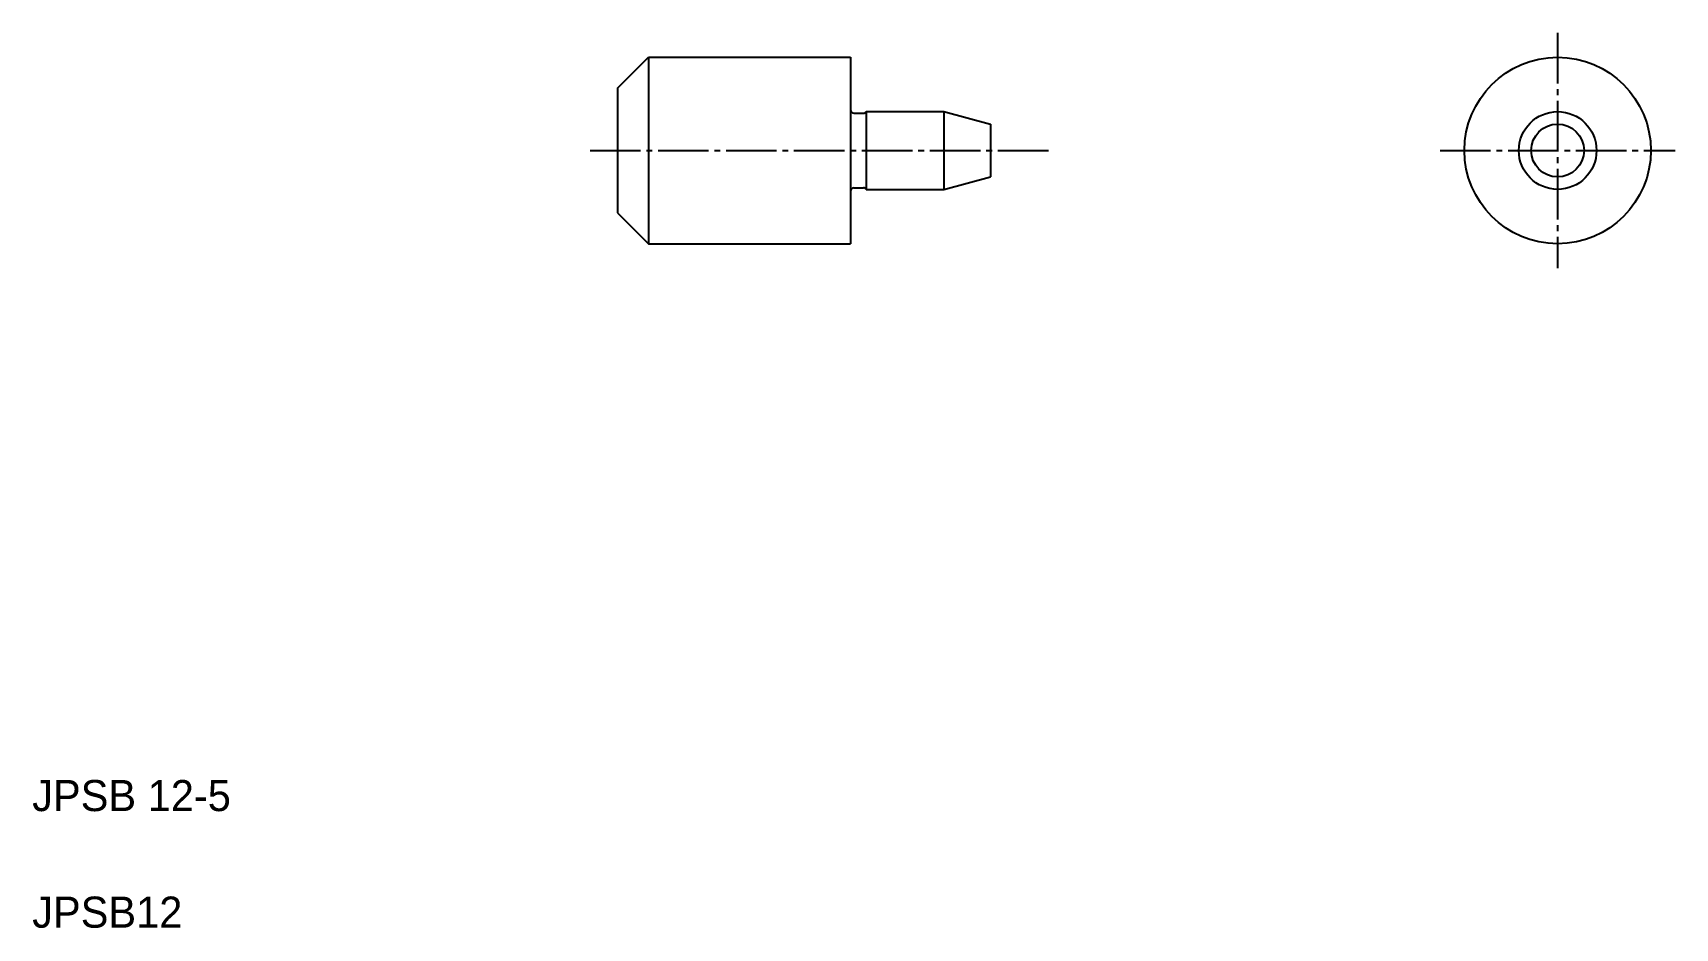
# Model space of a CAD drawing. Extents: x 5 to 111, y 5 to 63.
import ezdxf

# ---------------------------------------------------------------- set-up
doc = ezdxf.new("R2010")
doc.units = 0
doc.header["$LTSCALE"] = 0.25
doc.linetypes.add('CENTER', pattern=[17.5, 13, -1.5, 1.5, -1.5])
doc.layers.get('0').update_dxf_attribs({"linetype": 'CONTINUOUS'})
doc.layers.add('CENTER', color=1, linetype='CENTER')
doc.styles.get("Standard").update_dxf_attribs({"font": 'txt', "height": 1.6})

msp = doc.modelspace()

# ---------------------------------------------------------------- linework, layer by layer
at = {"linetype": 'CONTINUOUS'}
for p, q in [((42.67, 58.99), (44.67, 60.99)), ((44.67, 60.99), (44.67, 48.99)), ((44.67, 60.99), (57.67, 60.99)), ((57.67, 60.99), (57.67, 48.99)), ((42.67, 58.99), (42.67, 50.99)), ((57.87, 57.39), (58.49, 57.39)), ((58.67, 57.49), (58.67, 52.49)), ((58.67, 57.49), (63.67, 57.49)), ((63.67, 57.49), (63.67, 52.49)), ((66.67, 56.69), (66.67, 53.3)), ((57.87, 52.59), (58.49, 52.59)), ((58.67, 52.49), (63.67, 52.49)), ((42.67, 50.99), (44.67, 48.99)), ((44.67, 48.99), (57.67, 48.99))]:
    msp.add_line(p, q, dxfattribs=at)
for p, q in [((63.67, 57.49), (66.67, 56.69)), ((57.67, 54.99), (57.67, 54.99)), ((63.67, 52.49), (66.67, 53.3))]:
    msp.add_line(p, q)
for radius in [6, 2.5, 1.7]:
    msp.add_circle((103.17, 54.99), radius, dxfattribs=at)
for centre, start, end in [((57.87, 57.59), 180, 270), ((58.49, 57.59), 270, 330), ((57.87, 52.39), 90, 180), ((58.49, 52.39), 30, 90)]:
    msp.add_arc(centre, 0.2, start, end, dxfattribs=at)
at = {"layer": 'CENTER', "color": 1, "linetype": 'CENTER'}
for p, q in [((103.17, 62.56), (103.17, 47.43)), ((40.9, 54.99), (70.71, 54.99)), ((95.6, 54.99), (110.73, 54.99))]:
    msp.add_line(p, q, dxfattribs=at)

# ---------------------------------------------------------------- texts
for s, p in [('JPSB 12-5', (5, 12.5)), ('JPSB12', (5, 5))]:
    msp.add_text(s, height=2).set_placement(p)

doc.saveas('drawing.dxf')
